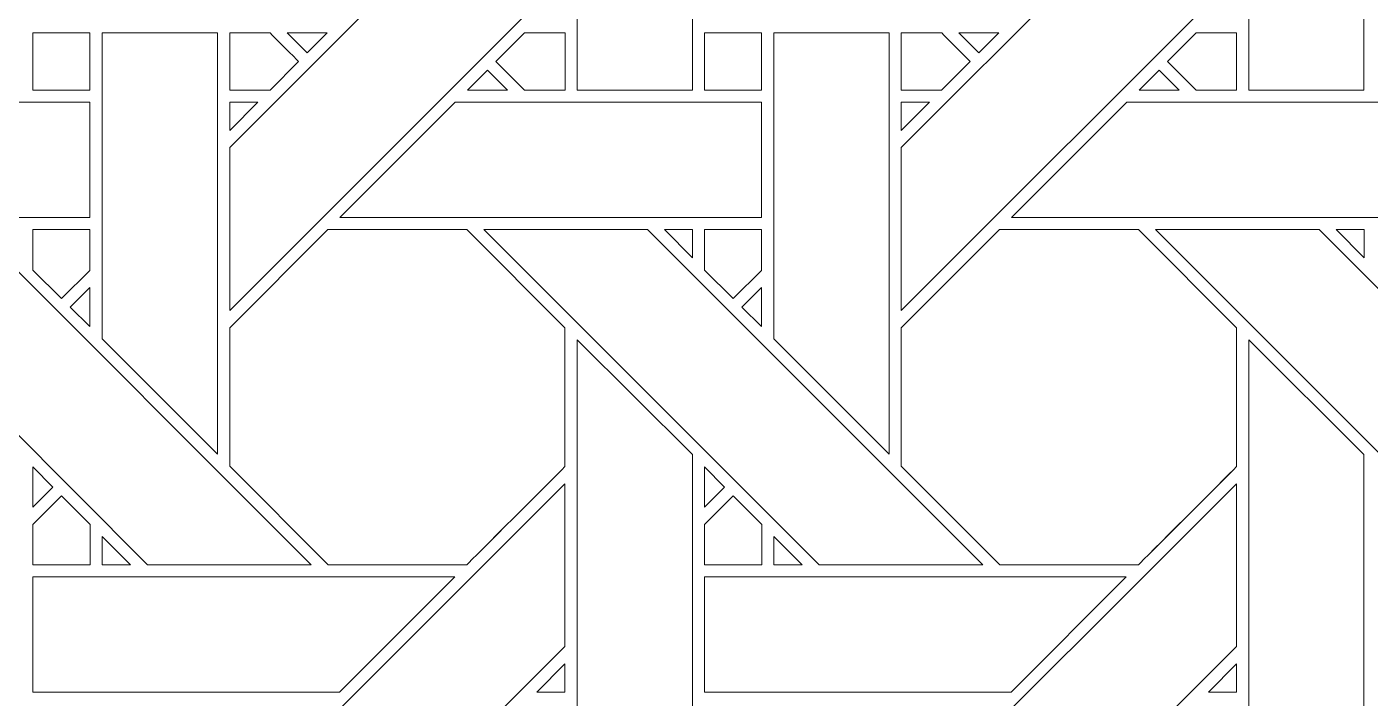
# Model space of a CAD drawing. Header units: inches. Extents: x 4.9 to 19.9, y 1.6 to 16.6.
# Drawn here: x 14.231 to 16.129, y 3.451 to 4.4 of the extents above; entities that cross this region are included whole.
import ezdxf

# ---------------------------------------------------------------- set-up
doc = ezdxf.new("R2010")
doc.units = ezdxf.units.IN
doc.header["$MEASUREMENT"] = 0
doc.layers.add('Design', color=7, linetype='Continuous', lineweight=0)

msp = doc.modelspace()

# ---------------------------------------------------------------- linework, layer by layer
at = {"layer": 'Design'}
for points, knots in [([(4.882854037814669, 16.59476386176223), (4.882854037814669, 16.59476386176223), (4.882854037814669, 1.594763861762152), (4.882854037814669, 1.594763861762152), (4.882854037814669, 1.594763861762152), (19.88285319010416, 1.594763861762152), (19.88285319010416, 1.594763861762152), (19.88285319010416, 1.594763861762152), (19.88285319010416, 16.59476386176223), (19.88285319010416, 16.59476386176223), (19.88285319010416, 16.59476386176223), (4.882854037814669, 16.59476386176223), (4.882854037814669, 16.59476386176223)], [0, 0, 0, 0, 1, 1, 1, 2, 2, 2, 3, 3, 3, 4, 4, 4, 4]), ([(5.683952837729848, 15.79366501657361), (5.683952837729848, 15.79366501657361), (5.683952837729848, 2.395862706950664), (5.683952837729848, 2.395862706950664), (5.683952837729848, 2.395862706950664), (19.08175439018904, 2.395862706950664), (19.08175439018904, 2.395862706950664), (19.08175439018904, 2.395862706950664), (19.08175439018904, 15.79366501657361), (19.08175439018904, 15.79366501657361), (19.08175439018904, 15.79366501657361), (5.683952837729848, 15.79366501657361), (5.683952837729848, 15.79366501657361)], [0, 0, 0, 0, 1, 1, 1, 2, 2, 2, 3, 3, 3, 4, 4, 4, 4]), ([(15.1714172363282, 4.744461059570312), (15.1714172363282, 4.744461059570312), (15.1714172363282, 4.310771518283419), (15.1714172363282, 4.310771518283419), (15.1714172363282, 4.310771518283419), (15.0086500379775, 4.310771518283419), (15.0086500379775, 4.310771518283419), (15.0086500379775, 4.310771518283419), (15.0086500379775, 4.906617058648003), (15.0086500379775, 4.906617058648003), (15.0086500379775, 4.906617058648003), (15.1714172363282, 4.744461059570312), (15.1714172363282, 4.744461059570312)], [0, 0, 0, 0, 1, 1, 1, 2, 2, 2, 3, 3, 3, 4, 4, 4, 4]), ([(16.1201477050782, 4.744474622938367), (16.1201477050782, 4.744474622938367), (16.1201477050782, 4.310771518283419), (16.1201477050782, 4.310771518283419), (16.1201477050782, 4.310771518283419), (15.9573805067275, 4.310771518283419), (15.9573805067275, 4.310771518283419), (15.9573805067275, 4.310771518283419), (15.9573805067275, 4.906617058648003), (15.9573805067275, 4.906617058648003), (15.9573805067275, 4.906617058648003), (16.1201477050782, 4.744474622938367), (16.1201477050782, 4.744474622938367)], [0, 0, 0, 0, 1, 1, 1, 2, 2, 2, 3, 3, 3, 4, 4, 4, 4]), ([(14.51785617404514, 4.229448954264322), (14.51785617404514, 4.229448954264322), (14.99152628580737, 4.703037685818141), (14.99152628580737, 4.703037685818141), (14.99152628580737, 4.703037685818141), (14.99152628580737, 4.473008897569443), (14.99152628580737, 4.473008897569443), (14.99152628580737, 4.473008897569443), (14.51785617404514, 3.999352349175346), (14.51785617404514, 3.999352349175346), (14.51785617404514, 3.999352349175346), (14.51785617404514, 4.229448954264322), (14.51785617404514, 4.229448954264322)], [0, 0, 0, 0, 1, 1, 1, 2, 2, 2, 3, 3, 3, 4, 4, 4, 4]), ([(15.4665832519532, 4.229448954264322), (15.4665832519532, 4.229448954264322), (15.94025505913626, 4.703037685818141), (15.94025505913626, 4.703037685818141), (15.94025505913626, 4.703037685818141), (15.94025505913626, 4.473008897569443), (15.94025505913626, 4.473008897569443), (15.94025505913626, 4.473008897569443), (15.4665832519532, 3.999352349175346), (15.4665832519532, 3.999352349175346), (15.4665832519532, 3.999352349175346), (15.4665832519532, 4.229448954264322), (15.4665832519532, 4.229448954264322)], [0, 0, 0, 0, 1, 1, 1, 2, 2, 2, 3, 3, 3, 4, 4, 4, 4]), ([(14.24000549316403, 4.391521877712673), (14.24000549316403, 4.391521877712673), (14.32025316026473, 4.391521877712673), (14.32025316026473, 4.391521877712673), (14.32025316026473, 4.391521877712673), (14.32025316026473, 4.310733371310763), (14.32025316026473, 4.310733371310763), (14.32025316026473, 4.310733371310763), (14.24000549316403, 4.310733371310763), (14.24000549316403, 4.310733371310763), (14.24000549316403, 4.310733371310763), (14.24000549316403, 4.391521877712673), (14.24000549316403, 4.391521877712673)], [0, 0, 0, 0, 1, 1, 1, 2, 2, 2, 3, 3, 3, 4, 4, 4, 4]), ([(14.24000549316403, 4.310733371310763), (14.24000549316403, 4.310733371310763), (14.24000549316403, 4.391521877712673), (14.24000549316403, 4.391521877712673), (14.24000549316403, 4.391521877712673), (14.32025316026473, 4.391521877712673), (14.32025316026473, 4.391521877712673), (14.32025316026473, 4.391521877712673), (14.32025316026473, 4.310733371310763), (14.32025316026473, 4.310733371310763), (14.32025316026473, 4.310733371310763), (14.24000549316403, 4.310733371310763), (14.24000549316403, 4.310733371310763)], [0, 0, 0, 0, 1, 1, 1, 2, 2, 2, 3, 3, 3, 4, 4, 4, 4]), ([(14.50070359971791, 4.391563415527343), (14.50070359971791, 4.391563415527343), (14.50070359971791, 3.796440124511718), (14.50070359971791, 3.796440124511718), (14.50070359971791, 3.796440124511718), (14.33778550889764, 3.959358215332031), (14.33778550889764, 3.959358215332031), (14.33778550889764, 3.959358215332031), (14.33778550889764, 4.391563415527343), (14.33778550889764, 4.391563415527343), (14.33778550889764, 4.391563415527343), (14.50070359971791, 4.391563415527343), (14.50070359971791, 4.391563415527343)], [0, 0, 0, 0, 1, 1, 1, 2, 2, 2, 3, 3, 3, 4, 4, 4, 4]), ([(14.5749223497179, 4.391521877712673), (14.58006117079, 4.386410183376735), (14.61083984375, 4.355591668023003), (14.61526319715709, 4.351167466905382), (14.61526319715709, 4.351167466905382), (14.57483757866751, 4.310747782389322), (14.57483757866751, 4.310747782389322), (14.57483757866751, 4.310747782389322), (14.51786465115015, 4.310747782389322), (14.51786465115015, 4.310747782389322), (14.51786465115015, 4.310747782389322), (14.51786465115015, 4.391521877712673), (14.51786465115015, 4.391521877712673), (14.51786465115015, 4.391521877712673), (14.5749223497179, 4.391521877712673), (14.5749223497179, 4.391521877712673)], [0, 0, 0, 0, 1, 1, 1, 2, 2, 2, 3, 3, 3, 4, 4, 4, 5, 5, 5, 5]), ([(14.51786465115015, 4.310747782389322), (14.51786465115015, 4.310747782389322), (14.51786465115015, 4.391521877712673), (14.51786465115015, 4.391521877712673), (14.51786465115015, 4.391521877712673), (14.5749223497179, 4.391521877712673), (14.5749223497179, 4.391521877712673), (14.58005269368487, 4.386416965060763), (14.61082458496096, 4.355605231391058), (14.61526319715709, 4.351167466905382), (14.61526319715709, 4.351167466905382), (14.57483757866751, 4.310747782389322), (14.57483757866751, 4.310747782389322), (14.57483757866751, 4.310747782389322), (14.51786465115015, 4.310747782389322), (14.51786465115015, 4.310747782389322)], [0, 0, 0, 0, 1, 1, 1, 2, 2, 2, 3, 3, 3, 4, 4, 4, 5, 5, 5, 5]), ([(14.5992736816407, 4.391563415527343), (14.5992736816407, 4.391563415527343), (14.65573798285598, 4.391563415527343), (14.65573798285598, 4.391563415527343), (14.65573798285598, 4.391563415527343), (14.62745157877612, 4.363371955023871), (14.62745157877612, 4.363371955023871), (14.62745157877612, 4.363371955023871), (14.5992736816407, 4.391563415527343), (14.5992736816407, 4.391563415527343)], [0, 0, 0, 0, 1, 1, 1, 2, 2, 2, 3, 3, 3, 3]), ([(14.9344295925564, 4.310733371310763), (14.9344295925564, 4.310733371310763), (14.89406670464417, 4.351112365722656), (14.89406670464417, 4.351112365722656), (14.89406670464417, 4.351112365722656), (14.93449740939667, 4.391538831922742), (14.93449740939667, 4.391538831922742), (14.93449740939667, 4.391538831922742), (14.99153815375431, 4.391538831922742), (14.99153815375431, 4.391538831922742), (14.99153815375431, 4.391538831922742), (14.99153815375431, 4.310733371310763), (14.99153815375431, 4.310733371310763), (14.99153815375431, 4.310733371310763), (14.9344295925564, 4.310733371310763), (14.9344295925564, 4.310733371310763)], [0, 0, 0, 0, 1, 1, 1, 2, 2, 2, 3, 3, 3, 4, 4, 4, 5, 5, 5, 5]), ([(14.89406670464417, 4.351112365722656), (14.89406670464417, 4.351112365722656), (14.93449740939667, 4.391538831922742), (14.93449740939667, 4.391538831922742), (14.93449740939667, 4.391538831922742), (14.99153815375431, 4.391538831922742), (14.99153815375431, 4.391538831922742), (14.99153815375431, 4.391538831922742), (14.99153815375431, 4.310733371310763), (14.99153815375431, 4.310733371310763), (14.99153815375431, 4.310733371310763), (14.9344295925564, 4.310733371310763), (14.9344295925564, 4.310733371310763), (14.9344295925564, 4.310733371310763), (14.89406670464417, 4.351112365722656), (14.89406670464417, 4.351112365722656)], [0, 0, 0, 0, 1, 1, 1, 2, 2, 2, 3, 3, 3, 4, 4, 4, 5, 5, 5, 5]), ([(15.18874274359806, 4.391521877712673), (15.18874274359806, 4.391521877712673), (15.26899041069876, 4.391521877712673), (15.26899041069876, 4.391521877712673), (15.26899041069876, 4.391521877712673), (15.26899041069876, 4.310733371310763), (15.26899041069876, 4.310733371310763), (15.26899041069876, 4.310733371310763), (15.18874274359806, 4.310733371310763), (15.18874274359806, 4.310733371310763), (15.18874274359806, 4.310733371310763), (15.18874274359806, 4.391521877712673), (15.18874274359806, 4.391521877712673)], [0, 0, 0, 0, 1, 1, 1, 2, 2, 2, 3, 3, 3, 4, 4, 4, 4]), ([(15.18874274359806, 4.310733371310763), (15.18874274359806, 4.310733371310763), (15.18874274359806, 4.391521877712673), (15.18874274359806, 4.391521877712673), (15.18874274359806, 4.391521877712673), (15.26899041069876, 4.391521877712673), (15.26899041069876, 4.391521877712673), (15.26899041069876, 4.391521877712673), (15.26899041069876, 4.310733371310763), (15.26899041069876, 4.310733371310763), (15.26899041069876, 4.310733371310763), (15.18874274359806, 4.310733371310763), (15.18874274359806, 4.310733371310763)], [0, 0, 0, 0, 1, 1, 1, 2, 2, 2, 3, 3, 3, 4, 4, 4, 4]), ([(15.44943237304695, 4.391563415527343), (15.44943237304695, 4.391563415527343), (15.44943237304695, 3.796440124511718), (15.44943237304695, 3.796440124511718), (15.44943237304695, 3.796440124511718), (15.28651428222653, 3.959358215332031), (15.28651428222653, 3.959358215332031), (15.28651428222653, 3.959358215332031), (15.28651428222653, 4.391563415527343), (15.28651428222653, 4.391563415527343), (15.28651428222653, 4.391563415527343), (15.44943237304695, 4.391563415527343), (15.44943237304695, 4.391563415527343)], [0, 0, 0, 0, 1, 1, 1, 2, 2, 2, 3, 3, 3, 4, 4, 4, 4]), ([(15.52365790473098, 4.391521877712673), (15.52879842122403, 4.386410183376735), (15.55957709418402, 4.355591668023003), (15.56399875217014, 4.351167466905382), (15.56399875217014, 4.351167466905382), (15.52357313368055, 4.310747782389322), (15.52357313368055, 4.310747782389322), (15.52357313368055, 4.310747782389322), (15.46660020616319, 4.310747782389322), (15.46660020616319, 4.310747782389322), (15.46660020616319, 4.310747782389322), (15.46660020616319, 4.391521877712673), (15.46660020616319, 4.391521877712673), (15.46660020616319, 4.391521877712673), (15.52365790473098, 4.391521877712673), (15.52365790473098, 4.391521877712673)], [0, 0, 0, 0, 1, 1, 1, 2, 2, 2, 3, 3, 3, 4, 4, 4, 5, 5, 5, 5]), ([(15.46660020616319, 4.310747782389322), (15.46660020616319, 4.310747782389322), (15.46660020616319, 4.391521877712673), (15.46660020616319, 4.391521877712673), (15.46660020616319, 4.391521877712673), (15.52365790473098, 4.391521877712673), (15.52365790473098, 4.391521877712673), (15.52879163954, 4.386416965060763), (15.55956353081597, 4.355605231391058), (15.56399875217014, 4.351167466905382), (15.56399875217014, 4.351167466905382), (15.52357313368055, 4.310747782389322), (15.52357313368055, 4.310747782389322), (15.52357313368055, 4.310747782389322), (15.46660020616319, 4.310747782389322), (15.46660020616319, 4.310747782389322)], [0, 0, 0, 0, 1, 1, 1, 2, 2, 2, 3, 3, 3, 4, 4, 4, 5, 5, 5, 5]), ([(15.54800245496959, 4.391563415527343), (15.54800245496959, 4.391563415527343), (15.60446845160598, 4.391563415527343), (15.60446845160598, 4.391563415527343), (15.60446845160598, 4.391563415527343), (15.57618204752612, 4.363371955023871), (15.57618204752612, 4.363371955023871), (15.57618204752612, 4.363371955023871), (15.54800245496959, 4.391563415527343), (15.54800245496959, 4.391563415527343)], [0, 0, 0, 0, 1, 1, 1, 2, 2, 2, 3, 3, 3, 3]), ([(15.88315836588541, 4.310733371310763), (15.88315836588541, 4.310733371310763), (15.8428039550782, 4.351112365722656), (15.8428039550782, 4.351112365722656), (15.8428039550782, 4.351112365722656), (15.88323296440972, 4.391538831922742), (15.88323296440972, 4.391538831922742), (15.88323296440972, 4.391538831922742), (15.94027370876736, 4.391538831922742), (15.94027370876736, 4.391538831922742), (15.94027370876736, 4.391538831922742), (15.94027370876736, 4.310733371310763), (15.94027370876736, 4.310733371310763), (15.94027370876736, 4.310733371310763), (15.88315836588541, 4.310733371310763), (15.88315836588541, 4.310733371310763)], [0, 0, 0, 0, 1, 1, 1, 2, 2, 2, 3, 3, 3, 4, 4, 4, 5, 5, 5, 5]), ([(15.8428039550782, 4.351112365722656), (15.8428039550782, 4.351112365722656), (15.88323296440972, 4.391538831922742), (15.88323296440972, 4.391538831922742), (15.88323296440972, 4.391538831922742), (15.94027370876736, 4.391538831922742), (15.94027370876736, 4.391538831922742), (15.94027370876736, 4.391538831922742), (15.94027370876736, 4.310733371310763), (15.94027370876736, 4.310733371310763), (15.94027370876736, 4.310733371310763), (15.88315836588541, 4.310733371310763), (15.88315836588541, 4.310733371310763), (15.88315836588541, 4.310733371310763), (15.8428039550782, 4.351112365722656), (15.8428039550782, 4.351112365722656)], [0, 0, 0, 0, 1, 1, 1, 2, 2, 2, 3, 3, 3, 4, 4, 4, 5, 5, 5, 5]), ([(14.91019015842014, 4.310771518283419), (14.91019015842014, 4.310771518283419), (14.85368177625875, 4.310771518283419), (14.85368177625875, 4.310771518283419), (14.85368177625875, 4.310771518283419), (14.88194274902346, 4.339031643337673), (14.88194274902346, 4.339031643337673), (14.88194274902346, 4.339031643337673), (14.91019015842014, 4.310771518283419), (14.91019015842014, 4.310771518283419)], [0, 0, 0, 0, 1, 1, 1, 2, 2, 2, 3, 3, 3, 3]), ([(15.8589172363282, 4.310771518283419), (15.8589172363282, 4.310771518283419), (15.80241224500875, 4.310771518283419), (15.80241224500875, 4.310771518283419), (15.80241224500875, 4.310771518283419), (15.8306715223525, 4.339031643337673), (15.8306715223525, 4.339031643337673), (15.8306715223525, 4.339031643337673), (15.8589172363282, 4.310771518283419), (15.8589172363282, 4.310771518283419)], [0, 0, 0, 0, 1, 1, 1, 2, 2, 2, 3, 3, 3, 3]), ([(13.72496541341146, 4.130838182237413), (13.72496541341146, 4.130838182237413), (13.88781483968099, 4.293633355034722), (13.88781483968099, 4.293633355034722), (13.88781483968099, 4.293633355034722), (14.32025146484375, 4.293633355034722), (14.32025146484375, 4.293633355034722), (14.32025146484375, 4.293633355034722), (14.32025146484375, 4.130838182237413), (14.32025146484375, 4.130838182237413), (14.32025146484375, 4.130838182237413), (13.72496541341146, 4.130838182237413), (13.72496541341146, 4.130838182237413)], [0, 0, 0, 0, 1, 1, 1, 2, 2, 2, 3, 3, 3, 4, 4, 4, 4]), ([(14.55768669976126, 4.293646918402777), (14.55768669976126, 4.293646918402777), (14.51785617404514, 4.253815544976128), (14.51785617404514, 4.253815544976128), (14.51785617404514, 4.253815544976128), (14.51785617404514, 4.293646918402777), (14.51785617404514, 4.293646918402777), (14.51785617404514, 4.293646918402777), (14.55768669976126, 4.293646918402777), (14.55768669976126, 4.293646918402777)], [0, 0, 0, 0, 1, 1, 1, 2, 2, 2, 3, 3, 3, 3]), ([(14.67369418674042, 4.130838182237413), (14.67369418674042, 4.130838182237413), (14.83654446072056, 4.293633355034722), (14.83654446072056, 4.293633355034722), (14.83654446072056, 4.293633355034722), (15.26898193359375, 4.293633355034722), (15.26898193359375, 4.293633355034722), (15.26898193359375, 4.293633355034722), (15.26898193359375, 4.130838182237413), (15.26898193359375, 4.130838182237413), (15.26898193359375, 4.130838182237413), (14.67369418674042, 4.130838182237413), (14.67369418674042, 4.130838182237413)], [0, 0, 0, 0, 1, 1, 1, 2, 2, 2, 3, 3, 3, 4, 4, 4, 4]), ([(15.50641547309028, 4.293646918402777), (15.50641547309028, 4.293646918402777), (15.4665832519532, 4.253815544976128), (15.4665832519532, 4.253815544976128), (15.4665832519532, 4.253815544976128), (15.4665832519532, 4.293646918402777), (15.4665832519532, 4.293646918402777), (15.4665832519532, 4.293646918402777), (15.50641547309028, 4.293646918402777), (15.50641547309028, 4.293646918402777)], [0, 0, 0, 0, 1, 1, 1, 2, 2, 2, 3, 3, 3, 3]), ([(15.62242296006944, 4.130838182237413), (15.62242296006944, 4.130838182237413), (15.78527323404945, 4.293633355034722), (15.78527323404945, 4.293633355034722), (15.78527323404945, 4.293633355034722), (16.21769714355471, 4.293633355034722), (16.21769714355471, 4.293633355034722), (16.21769714355471, 4.293633355034722), (16.21769714355471, 4.130838182237413), (16.21769714355471, 4.130838182237413), (16.21769714355471, 4.130838182237413), (15.62242296006944, 4.130838182237413), (15.62242296006944, 4.130838182237413)], [0, 0, 0, 0, 1, 1, 1, 2, 2, 2, 3, 3, 3, 4, 4, 4, 4]), ([(14.20266469319666, 3.839973449707031), (14.20266469319666, 3.839973449707031), (13.92829979790584, 4.113699171278211), (13.92829979790584, 4.113699171278211), (13.92829979790584, 4.113699171278211), (14.15921274820958, 4.113699171278211), (14.15921274820958, 4.113699171278211), (14.15921274820958, 4.113699171278211), (14.63285658094625, 3.640042622884114), (14.63285658094625, 3.640042622884114), (14.63285658094625, 3.640042622884114), (14.40184699164499, 3.640042622884114), (14.40184699164499, 3.640042622884114), (14.40184699164499, 3.640042622884114), (14.20266469319666, 3.839973449707031), (14.20266469319666, 3.839973449707031)], [0, 0, 0, 0, 1, 1, 1, 2, 2, 2, 3, 3, 3, 4, 4, 4, 5, 5, 5, 5]), ([(14.32025316026473, 4.113658481174044), (14.32025316026473, 4.113658481174044), (14.32025316026473, 4.056055704752603), (14.32025316026473, 4.056055704752603), (14.32025316026473, 4.056055704752603), (14.28031751844625, 4.016112433539496), (14.28031751844625, 4.016112433539496), (14.28031751844625, 4.016112433539496), (14.23998514811195, 4.056447347005208), (14.23998514811195, 4.056447347005208), (14.23998514811195, 4.056447347005208), (14.23998514811195, 4.113658481174044), (14.23998514811195, 4.113658481174044), (14.23998514811195, 4.113658481174044), (14.32025316026473, 4.113658481174044), (14.32025316026473, 4.113658481174044)], [0, 0, 0, 0, 1, 1, 1, 2, 2, 2, 3, 3, 3, 4, 4, 4, 5, 5, 5, 5]), ([(14.28031751844625, 4.016112433539496), (14.28031751844625, 4.016112433539496), (14.23998514811195, 4.056447347005208), (14.23998514811195, 4.056447347005208), (14.23998514811195, 4.056447347005208), (14.23998514811195, 4.113658481174044), (14.23998514811195, 4.113658481174044), (14.23998514811195, 4.113658481174044), (14.32025316026473, 4.113658481174044), (14.32025316026473, 4.113658481174044), (14.32025316026473, 4.113658481174044), (14.32025316026473, 4.056055704752603), (14.32025316026473, 4.056055704752603), (14.32025316026473, 4.056055704752603), (14.28031751844625, 4.016112433539496), (14.28031751844625, 4.016112433539496)], [0, 0, 0, 0, 1, 1, 1, 2, 2, 2, 3, 3, 3, 4, 4, 4, 5, 5, 5, 5]), ([(14.6565687391493, 4.113644917805989), (14.6565687391493, 4.113644917805989), (14.85277303059903, 4.113644917805989), (14.85277303059903, 4.113644917805989), (14.85277303059903, 4.113644917805989), (14.99152459038626, 3.974920484754774), (14.99152459038626, 3.974920484754774), (14.99152459038626, 3.974920484754774), (14.99152459038626, 3.778706020779079), (14.99152459038626, 3.778706020779079), (14.97372606065541, 3.760771009657117), (14.86179606119791, 3.64903089735243), (14.8528137207032, 3.640018886990016), (14.8528137207032, 3.640018886990016), (14.65710957845054, 3.640018886990016), (14.65710957845054, 3.640018886990016), (14.65710957845054, 3.640018886990016), (14.51786465115015, 3.77926042344835), (14.51786465115015, 3.77926042344835), (14.51786465115015, 3.77926042344835), (14.51786465115015, 3.974920484754774), (14.51786465115015, 3.974920484754774), (14.51786465115015, 3.974920484754774), (14.6565687391493, 4.113644917805989), (14.6565687391493, 4.113644917805989)], [0, 0, 0, 0, 1, 1, 1, 2, 2, 2, 3, 3, 3, 4, 4, 4, 5, 5, 5, 6, 6, 6, 7, 7, 7, 8, 8, 8, 8]), ([(14.51786465115015, 3.77926042344835), (14.51786465115015, 3.77926042344835), (14.51786465115015, 3.974920484754774), (14.51786465115015, 3.974920484754774), (14.51786465115015, 3.974920484754774), (14.6565687391493, 4.113644917805989), (14.6565687391493, 4.113644917805989), (14.6565687391493, 4.113644917805989), (14.85277303059903, 4.113644917805989), (14.85277303059903, 4.113644917805989), (14.85277303059903, 4.113644917805989), (14.99152459038626, 3.974920484754774), (14.99152459038626, 3.974920484754774), (14.99152459038626, 3.974920484754774), (14.99152459038626, 3.778706020779079), (14.99152459038626, 3.778706020779079), (14.9736514621311, 3.760696411132812), (14.86174519856778, 3.648976643880208), (14.8528137207032, 3.640018886990016), (14.8528137207032, 3.640018886990016), (14.65710957845054, 3.640018886990016), (14.65710957845054, 3.640018886990016), (14.65710957845054, 3.640018886990016), (14.51786465115015, 3.77926042344835), (14.51786465115015, 3.77926042344835)], [0, 0, 0, 0, 1, 1, 1, 2, 2, 2, 3, 3, 3, 4, 4, 4, 5, 5, 5, 6, 6, 6, 7, 7, 7, 8, 8, 8, 8]), ([(14.87700059678819, 4.113699171278211), (14.87700059678819, 4.113699171278211), (15.10794236924916, 4.113699171278211), (15.10794236924916, 4.113699171278211), (15.10794236924916, 4.113699171278211), (15.58158535427515, 3.640042622884114), (15.58158535427515, 3.640042622884114), (15.58158535427515, 3.640042622884114), (15.35056220160598, 3.640042622884114), (15.35056220160598, 3.640042622884114), (15.35056220160598, 3.640042622884114), (14.87700059678819, 4.113699171278211), (14.87700059678819, 4.113699171278211)], [0, 0, 0, 0, 1, 1, 1, 2, 2, 2, 3, 3, 3, 4, 4, 4, 4]), ([(15.17151387532554, 4.113685607910156), (15.17151387532554, 4.113685607910156), (15.17151387532554, 4.073855082194009), (15.17151387532554, 4.073855082194009), (15.17151387532554, 4.073855082194009), (15.132063123915, 4.113685607910156), (15.132063123915, 4.113685607910156), (15.132063123915, 4.113685607910156), (15.17151387532554, 4.113685607910156), (15.17151387532554, 4.113685607910156)], [0, 0, 0, 0, 1, 1, 1, 2, 2, 2, 3, 3, 3, 3]), ([(15.26899041069876, 4.113658481174044), (15.26899041069876, 4.113658481174044), (15.26899041069876, 4.056055704752603), (15.26899041069876, 4.056055704752603), (15.26899041069876, 4.056055704752603), (15.22905307345917, 4.016112433539496), (15.22905307345917, 4.016112433539496), (15.22905307345917, 4.016112433539496), (15.18872918023001, 4.056447347005208), (15.18872918023001, 4.056447347005208), (15.18872918023001, 4.056447347005208), (15.18872918023001, 4.113658481174044), (15.18872918023001, 4.113658481174044), (15.18872918023001, 4.113658481174044), (15.26899041069876, 4.113658481174044), (15.26899041069876, 4.113658481174044)], [0, 0, 0, 0, 1, 1, 1, 2, 2, 2, 3, 3, 3, 4, 4, 4, 5, 5, 5, 5]), ([(15.22905307345917, 4.016112433539496), (15.22905307345917, 4.016112433539496), (15.18872918023001, 4.056447347005208), (15.18872918023001, 4.056447347005208), (15.18872918023001, 4.056447347005208), (15.18872918023001, 4.113658481174044), (15.18872918023001, 4.113658481174044), (15.18872918023001, 4.113658481174044), (15.26899041069876, 4.113658481174044), (15.26899041069876, 4.113658481174044), (15.26899041069876, 4.113658481174044), (15.26899041069876, 4.056055704752603), (15.26899041069876, 4.056055704752603), (15.26899041069876, 4.056055704752603), (15.22905307345917, 4.016112433539496), (15.22905307345917, 4.016112433539496)], [0, 0, 0, 0, 1, 1, 1, 2, 2, 2, 3, 3, 3, 4, 4, 4, 5, 5, 5, 5]), ([(15.6052992078993, 4.113644917805989), (15.6052992078993, 4.113644917805989), (15.80151028103306, 4.113644917805989), (15.80151028103306, 4.113644917805989), (15.80151028103306, 4.113644917805989), (15.9402601453993, 3.974920484754774), (15.9402601453993, 3.974920484754774), (15.9402601453993, 3.974920484754774), (15.9402601453993, 3.778706020779079), (15.9402601453993, 3.778706020779079), (15.92246161566848, 3.760771009657117), (15.81053331163194, 3.64903089735243), (15.80155097113722, 3.640018886990016), (15.80155097113722, 3.640018886990016), (15.60583835177959, 3.640018886990016), (15.60583835177959, 3.640018886990016), (15.60583835177959, 3.640018886990016), (15.46660020616319, 3.779253641764322), (15.46660020616319, 3.779253641764322), (15.46660020616319, 3.779253641764322), (15.46660020616319, 3.974920484754774), (15.46660020616319, 3.974920484754774), (15.46660020616319, 3.974920484754774), (15.6052992078993, 4.113644917805989), (15.6052992078993, 4.113644917805989)], [0, 0, 0, 0, 1, 1, 1, 2, 2, 2, 3, 3, 3, 4, 4, 4, 5, 5, 5, 6, 6, 6, 7, 7, 7, 8, 8, 8, 8]), ([(15.46660020616319, 3.779253641764322), (15.46660020616319, 3.779253641764322), (15.46660020616319, 3.974920484754774), (15.46660020616319, 3.974920484754774), (15.46660020616319, 3.974920484754774), (15.6052992078993, 4.113644917805989), (15.6052992078993, 4.113644917805989), (15.6052992078993, 4.113644917805989), (15.80151028103306, 4.113644917805989), (15.80151028103306, 4.113644917805989), (15.80151028103306, 4.113644917805989), (15.9402601453993, 3.974920484754774), (15.9402601453993, 3.974920484754774), (15.9402601453993, 3.974920484754774), (15.9402601453993, 3.778706020779079), (15.9402601453993, 3.778706020779079), (15.92208862304695, 3.760397169325086), (15.81024848090278, 3.648731655544704), (15.80155097113722, 3.640018886990016), (15.80155097113722, 3.640018886990016), (15.60583835177959, 3.640018886990016), (15.60583835177959, 3.640018886990016), (15.60583835177959, 3.640018886990016), (15.46660020616319, 3.779253641764322), (15.46660020616319, 3.779253641764322)], [0, 0, 0, 0, 1, 1, 1, 2, 2, 2, 3, 3, 3, 4, 4, 4, 5, 5, 5, 6, 6, 6, 7, 7, 7, 8, 8, 8, 8]), ([(15.82573106553819, 4.113699171278211), (15.82573106553819, 4.113699171278211), (16.0566711425782, 4.113699171278211), (16.0566711425782, 4.113699171278211), (16.0566711425782, 4.113699171278211), (16.53031412760416, 3.640042622884114), (16.53031412760416, 3.640042622884114), (16.53031412760416, 3.640042622884114), (16.29929267035597, 3.640042622884114), (16.29929267035597, 3.640042622884114), (16.29929267035597, 3.640042622884114), (15.82573106553819, 4.113699171278211), (15.82573106553819, 4.113699171278211)], [0, 0, 0, 0, 1, 1, 1, 2, 2, 2, 3, 3, 3, 4, 4, 4, 4]), ([(16.12022908528653, 4.113685607910156), (16.12022908528653, 4.113685607910156), (16.12022908528653, 4.073855082194009), (16.12022908528653, 4.073855082194009), (16.12022908528653, 4.073855082194009), (16.08079359266501, 4.113685607910156), (16.08079359266501, 4.113685607910156), (16.08079359266501, 4.113685607910156), (16.12022908528653, 4.113685607910156), (16.12022908528653, 4.113685607910156)], [0, 0, 0, 0, 1, 1, 1, 2, 2, 2, 3, 3, 3, 3]), ([(14.32025146484375, 4.031859503851996), (14.32025146484375, 4.031859503851996), (14.32025146484375, 3.97668711344401), (14.32025146484375, 3.97668711344401), (14.32025146484375, 3.97668711344401), (14.29248216417098, 4.004075792100694), (14.29248216417098, 4.004075792100694), (14.29248216417098, 4.004075792100694), (14.32025146484375, 4.031859503851996), (14.32025146484375, 4.031859503851996)], [0, 0, 0, 0, 1, 1, 1, 2, 2, 2, 3, 3, 3, 3]), ([(15.26898193359375, 4.031859503851996), (15.26898193359375, 4.031859503851996), (15.26898193359375, 3.97668711344401), (15.26898193359375, 3.97668711344401), (15.26898193359375, 3.97668711344401), (15.2412109375, 4.004075792100694), (15.2412109375, 4.004075792100694), (15.2412109375, 4.004075792100694), (15.26898193359375, 4.031859503851996), (15.26898193359375, 4.031859503851996)], [0, 0, 0, 0, 1, 1, 1, 2, 2, 2, 3, 3, 3, 3]), ([(15.1714172363282, 3.795718722873263), (15.1714172363282, 3.795718722873263), (15.1714172363282, 3.362042744954426), (15.1714172363282, 3.362042744954426), (15.1714172363282, 3.362042744954426), (15.0086500379775, 3.362042744954426), (15.0086500379775, 3.362042744954426), (15.0086500379775, 3.362042744954426), (15.0086500379775, 3.957873874240451), (15.0086500379775, 3.957873874240451), (15.0086500379775, 3.957873874240451), (15.1714172363282, 3.795718722873263), (15.1714172363282, 3.795718722873263)], [0, 0, 0, 0, 1, 1, 1, 2, 2, 2, 3, 3, 3, 4, 4, 4, 4]), ([(16.1201477050782, 3.795745849609375), (16.1201477050782, 3.795745849609375), (16.1201477050782, 3.362042744954426), (16.1201477050782, 3.362042744954426), (16.1201477050782, 3.362042744954426), (15.9573805067275, 3.362042744954426), (15.9573805067275, 3.362042744954426), (15.9573805067275, 3.362042744954426), (15.9573805067275, 3.957887437608506), (15.9573805067275, 3.957887437608506), (15.9573805067275, 3.957887437608506), (16.1201477050782, 3.795745849609375), (16.1201477050782, 3.795745849609375)], [0, 0, 0, 0, 1, 1, 1, 2, 2, 2, 3, 3, 3, 4, 4, 4, 4]), ([(14.24000379774305, 3.721474541558159), (14.24000379774305, 3.721474541558159), (14.24000379774305, 3.77823978000217), (14.24000379774305, 3.77823978000217), (14.24000379774305, 3.77823978000217), (14.26818339029945, 3.749666849772135), (14.26818339029945, 3.749666849772135), (14.26818339029945, 3.749666849772135), (14.24000379774305, 3.721474541558159), (14.24000379774305, 3.721474541558159)], [0, 0, 0, 0, 1, 1, 1, 2, 2, 2, 3, 3, 3, 3]), ([(15.18873426649305, 3.721474541558159), (15.18873426649305, 3.721474541558159), (15.18873426649305, 3.77823978000217), (15.18873426649305, 3.77823978000217), (15.18873426649305, 3.77823978000217), (15.21691216362847, 3.749666849772135), (15.21691216362847, 3.749666849772135), (15.21691216362847, 3.749666849772135), (15.18873426649305, 3.721474541558159), (15.18873426649305, 3.721474541558159)], [0, 0, 0, 0, 1, 1, 1, 2, 2, 2, 3, 3, 3, 3]), ([(14.51785617404514, 3.280720180935329), (14.51785617404514, 3.280720180935329), (14.99152628580737, 3.754322475857204), (14.99152628580737, 3.754322475857204), (14.99152628580737, 3.754322475857204), (14.99152628580737, 3.524280124240451), (14.99152628580737, 3.524280124240451), (14.99152628580737, 3.524280124240451), (14.51785617404514, 3.05062272813585), (14.51785617404514, 3.05062272813585), (14.51785617404514, 3.05062272813585), (14.51785617404514, 3.280720180935329), (14.51785617404514, 3.280720180935329)], [0, 0, 0, 0, 1, 1, 1, 2, 2, 2, 3, 3, 3, 4, 4, 4, 4]), ([(15.4665832519532, 3.280720180935329), (15.4665832519532, 3.280720180935329), (15.94025505913626, 3.754322475857204), (15.94025505913626, 3.754322475857204), (15.94025505913626, 3.754322475857204), (15.94025505913626, 3.524280124240451), (15.94025505913626, 3.524280124240451), (15.94025505913626, 3.524280124240451), (15.4665832519532, 3.05062272813585), (15.4665832519532, 3.05062272813585), (15.4665832519532, 3.05062272813585), (15.4665832519532, 3.280720180935329), (15.4665832519532, 3.280720180935329)], [0, 0, 0, 0, 1, 1, 1, 2, 2, 2, 3, 3, 3, 4, 4, 4, 4]), ([(14.24000549316403, 3.639773898654513), (14.24000549316403, 3.639773898654513), (14.24000549316403, 3.697059631347656), (14.24000549316403, 3.697059631347656), (14.24000549316403, 3.697059631347656), (14.28033108181431, 3.737391153971354), (14.28033108181431, 3.737391153971354), (14.28033108181431, 3.737391153971354), (14.3206617567275, 3.697069803873697), (14.3206617567275, 3.697069803873697), (14.3206617567275, 3.697069803873697), (14.3206617567275, 3.639773898654513), (14.3206617567275, 3.639773898654513), (14.3206617567275, 3.639773898654513), (14.24000549316403, 3.639773898654513), (14.24000549316403, 3.639773898654513)], [0, 0, 0, 0, 1, 1, 1, 2, 2, 2, 3, 3, 3, 4, 4, 4, 5, 5, 5, 5]), ([(14.24000549316403, 3.697059631347656), (14.24000549316403, 3.697059631347656), (14.28033108181431, 3.737391153971354), (14.28033108181431, 3.737391153971354), (14.28033108181431, 3.737391153971354), (14.3206617567275, 3.697069803873697), (14.3206617567275, 3.697069803873697), (14.3206617567275, 3.697069803873697), (14.3206617567275, 3.639773898654513), (14.3206617567275, 3.639773898654513), (14.3206617567275, 3.639773898654513), (14.24000549316403, 3.639773898654513), (14.24000549316403, 3.639773898654513), (14.24000549316403, 3.639773898654513), (14.24000549316403, 3.697059631347656), (14.24000549316403, 3.697059631347656)], [0, 0, 0, 0, 1, 1, 1, 2, 2, 2, 3, 3, 3, 4, 4, 4, 5, 5, 5, 5]), ([(15.18874274359806, 3.639773898654513), (15.18874274359806, 3.639773898654513), (15.18874274359806, 3.697059631347656), (15.18874274359806, 3.697059631347656), (15.18874274359806, 3.697059631347656), (15.22906663682723, 3.737391153971354), (15.22906663682723, 3.737391153971354), (15.22906663682723, 3.737391153971354), (15.26939731174042, 3.697069803873697), (15.26939731174042, 3.697069803873697), (15.26939731174042, 3.697069803873697), (15.26939731174042, 3.639773898654513), (15.26939731174042, 3.639773898654513), (15.26939731174042, 3.639773898654513), (15.18874274359806, 3.639773898654513), (15.18874274359806, 3.639773898654513)], [0, 0, 0, 0, 1, 1, 1, 2, 2, 2, 3, 3, 3, 4, 4, 4, 5, 5, 5, 5]), ([(15.18874274359806, 3.697059631347656), (15.18874274359806, 3.697059631347656), (15.22906663682723, 3.737391153971354), (15.22906663682723, 3.737391153971354), (15.22906663682723, 3.737391153971354), (15.26939731174042, 3.697069803873697), (15.26939731174042, 3.697069803873697), (15.26939731174042, 3.697069803873697), (15.26939731174042, 3.639773898654513), (15.26939731174042, 3.639773898654513), (15.26939731174042, 3.639773898654513), (15.18874274359806, 3.639773898654513), (15.18874274359806, 3.639773898654513), (15.18874274359806, 3.639773898654513), (15.18874274359806, 3.697059631347656), (15.18874274359806, 3.697059631347656)], [0, 0, 0, 0, 1, 1, 1, 2, 2, 2, 3, 3, 3, 4, 4, 4, 5, 5, 5, 5]), ([(14.37763129340277, 3.640042622884114), (14.37763129340277, 3.640042622884114), (14.33790757921014, 3.640042622884114), (14.33790757921014, 3.640042622884114), (14.33790757921014, 3.640042622884114), (14.33790757921014, 3.679833306206596), (14.33790757921014, 3.679833306206596), (14.33790757921014, 3.679833306206596), (14.37763129340277, 3.640042622884114), (14.37763129340277, 3.640042622884114)], [0, 0, 0, 0, 1, 1, 1, 2, 2, 2, 3, 3, 3, 3]), ([(15.32635837131084, 3.640042622884114), (15.32635837131084, 3.640042622884114), (15.28663804796014, 3.640042622884114), (15.28663804796014, 3.640042622884114), (15.28663804796014, 3.640042622884114), (15.28663804796014, 3.679833306206596), (15.28663804796014, 3.679833306206596), (15.28663804796014, 3.679833306206596), (15.32635837131084, 3.640042622884114), (15.32635837131084, 3.640042622884114)], [0, 0, 0, 0, 1, 1, 1, 2, 2, 2, 3, 3, 3, 3]), ([(14.24000379774305, 3.460095723470051), (14.24000379774305, 3.460095723470051), (14.24000379774305, 3.622795104980468), (14.24000379774305, 3.622795104980468), (14.24000379774305, 3.622795104980468), (14.83571370442708, 3.622795104980468), (14.83571370442708, 3.622795104980468), (14.83571370442708, 3.622795104980468), (14.6729736328125, 3.460095723470051), (14.6729736328125, 3.460095723470051), (14.6729736328125, 3.460095723470051), (14.24000379774305, 3.460095723470051), (14.24000379774305, 3.460095723470051)], [0, 0, 0, 0, 1, 1, 1, 2, 2, 2, 3, 3, 3, 4, 4, 4, 4]), ([(15.18873426649305, 3.460095723470051), (15.18873426649305, 3.460095723470051), (15.18873426649305, 3.622795104980468), (15.18873426649305, 3.622795104980468), (15.18873426649305, 3.622795104980468), (15.78442891438804, 3.622795104980468), (15.78442891438804, 3.622795104980468), (15.78442891438804, 3.622795104980468), (15.62170240614151, 3.460095723470051), (15.62170240614151, 3.460095723470051), (15.62170240614151, 3.460095723470051), (15.18873426649305, 3.460095723470051), (15.18873426649305, 3.460095723470051)], [0, 0, 0, 0, 1, 1, 1, 2, 2, 2, 3, 3, 3, 4, 4, 4, 4]), ([(14.95174831814236, 3.460122850206162), (14.95174831814236, 3.460122850206162), (14.99152628580737, 3.499885559082031), (14.99152628580737, 3.499885559082031), (14.99152628580737, 3.499885559082031), (14.99152628580737, 3.460122850206162), (14.99152628580737, 3.460122850206162), (14.99152628580737, 3.460122850206162), (14.95174831814236, 3.460122850206162), (14.95174831814236, 3.460122850206162)], [0, 0, 0, 0, 1, 1, 1, 2, 2, 2, 3, 3, 3, 3]), ([(15.90047878689236, 3.460122850206162), (15.90047878689236, 3.460122850206162), (15.94025505913626, 3.499885559082031), (15.94025505913626, 3.499885559082031), (15.94025505913626, 3.499885559082031), (15.94025505913626, 3.460122850206162), (15.94025505913626, 3.460122850206162), (15.94025505913626, 3.460122850206162), (15.90047878689236, 3.460122850206162), (15.90047878689236, 3.460122850206162)], [0, 0, 0, 0, 1, 1, 1, 2, 2, 2, 3, 3, 3, 3])]:
    msp.add_open_spline(points, degree=3, knots=knots, dxfattribs=at)

doc.saveas('drawing.dxf')
